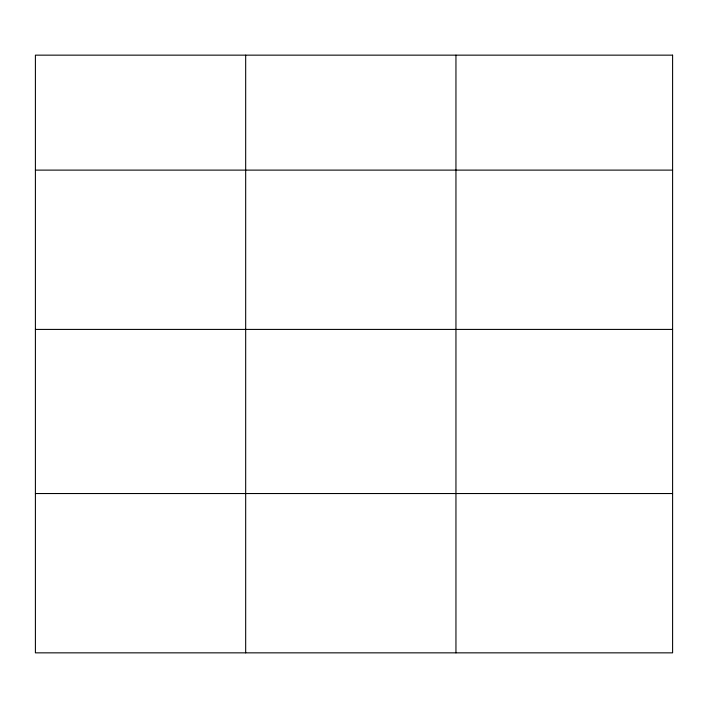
<?xml version="1.0" encoding="UTF-8"?>
<svg xmlns="http://www.w3.org/2000/svg" width="708" height="708" viewBox="0 0 708 708"><rect width="100%" height="100%" fill="white"/><g stroke="black" fill="none" stroke-linecap="round" stroke-linejoin="round"><path stroke-width="1.06" d="M35.4 170.115L672.6 170.115M35.4 329.415L672.6 329.415M35.4 493.538L672.6 493.538M455.952 55.153L455.952 652.847M245.676 55.153L245.676 652.847M672.6 55.153L35.4 55.153L35.4 652.847L672.6 652.847L672.6 55.153"/></g></svg>
